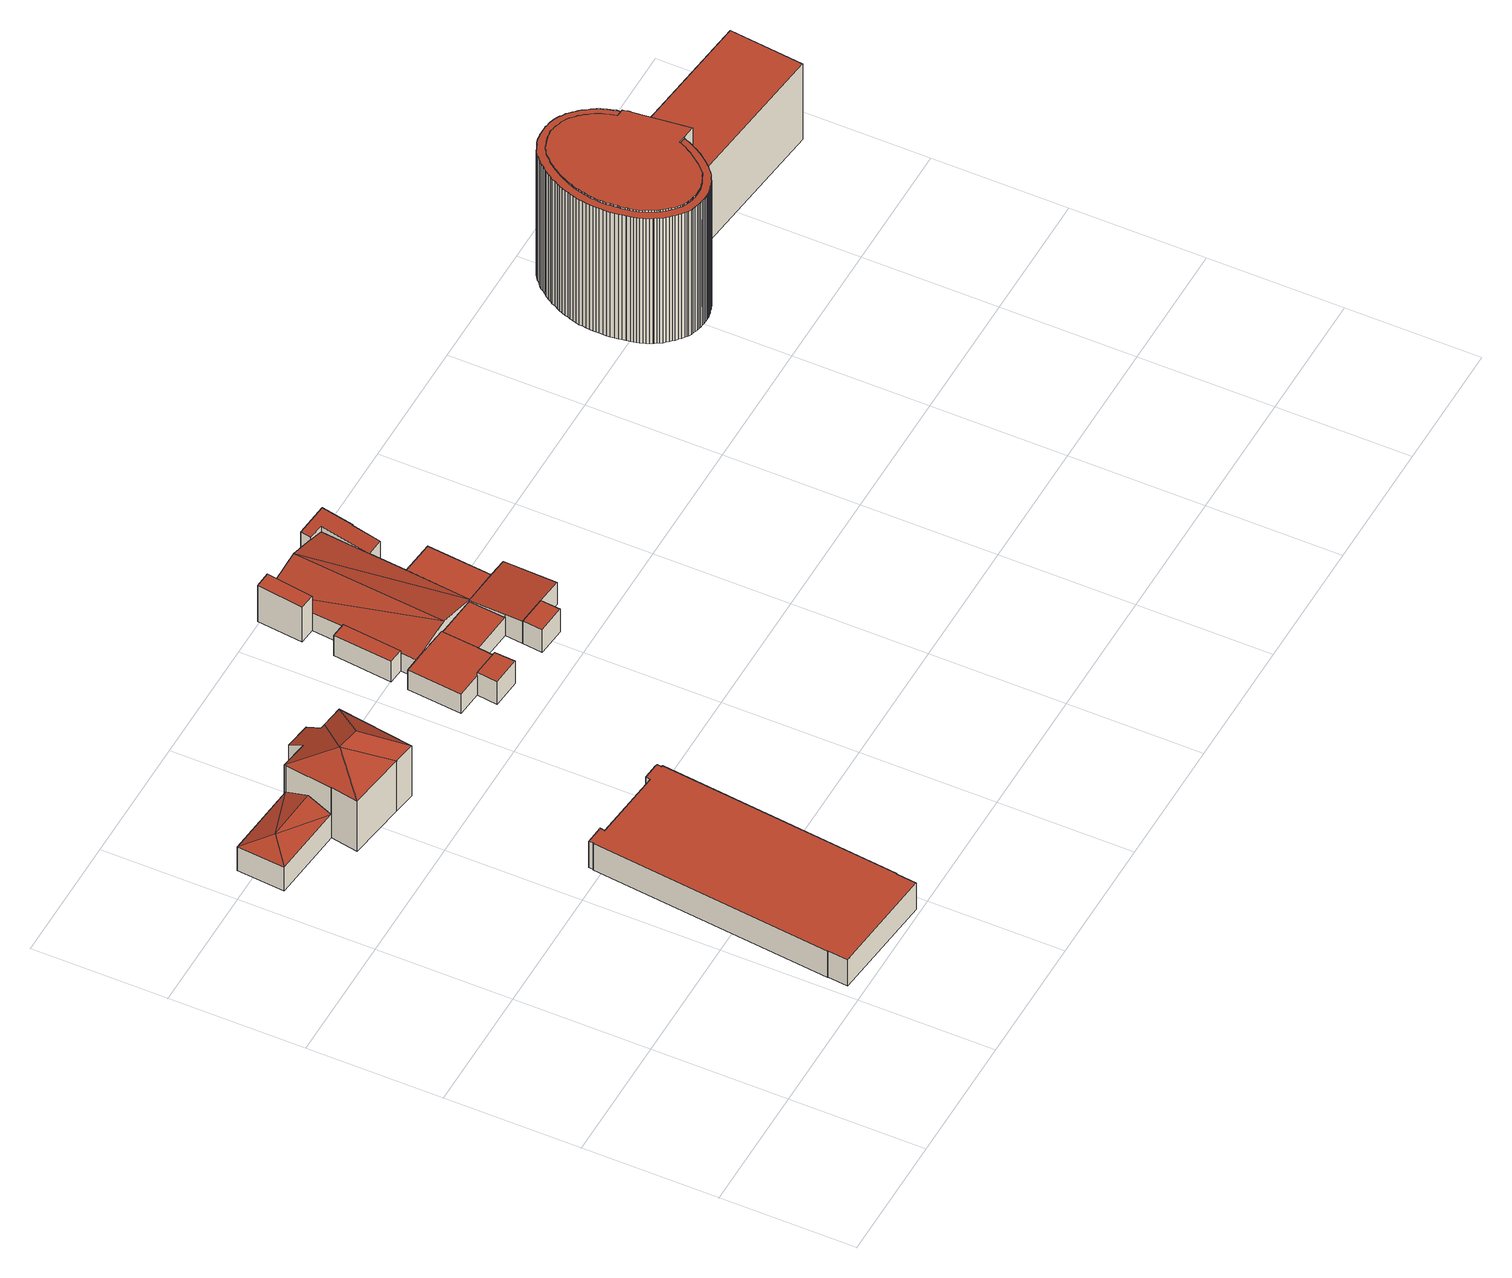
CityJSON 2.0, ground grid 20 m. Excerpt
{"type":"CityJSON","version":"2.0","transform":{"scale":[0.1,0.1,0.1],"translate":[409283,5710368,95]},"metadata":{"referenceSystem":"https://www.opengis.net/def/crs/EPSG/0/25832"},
"CityObjects":{
"building1":{"type":"Building","attributes":{"Gemeindeschluessel":"05978036","Geometrietyp2DReferenz":"3000","function":"31001_1000"},"children":["building1-1","building1-2"]},
"building1-1":{"type":"BuildingPart","attributes":{"roofType":"5000","measuredHeight":5.76},"parents":["building1"],"geometry":[{"type":"MultiSurface","lod":"2","boundaries":[[[0,1,2,3]],[[1,4,5,2]],[[4,6,7,5]],[[4,1,8]],[[8,0,9]],[[0,8,1]],[[6,8,9]],[[8,6,4]],[[3,2,5,7]],[[3,7,6,0]],[[0,6,9]]],"semantics":{"surfaces":[{"type":"WallSurface"},{"type":"RoofSurface"},{"type":"GroundSurface"},{"type":"ClosureSurface"}],"values":[0,0,0,1,1,1,1,1,2,3,3]}}]},
"building1-2":{"type":"BuildingPart","attributes":{"roofType":"3200","measuredHeight":12.38},"parents":["building1"],"geometry":[{"type":"MultiSurface","lod":"2","boundaries":[[[10,11,12,13]],[[11,14,15,12]],[[14,16,17,15]],[[16,18,19,17]],[[18,20,21,19]],[[20,22,23,21]],[[22,24,25,23]],[[24,26,0,3,25]],[[27,28,29,7,6]],[[28,30,31,29]],[[30,32,33,31]],[[32,10,13,33]],[[28,27,26,24,22,34]],[[18,16,35]],[[20,18,35,34]],[[22,20,34]],[[16,14,34,35]],[[14,11,10,32,30,28,34]],[[13,12,15,17,19,21,23,25,3,7,29,31,33]],[[6,9,0,26,27]],[[6,7,3,0]],[[6,0,9]]],"semantics":{"surfaces":[{"type":"WallSurface"},{"type":"RoofSurface"},{"type":"GroundSurface"},{"type":"ClosureSurface"}],"values":[0,0,0,0,0,0,0,0,0,0,0,0,1,1,1,1,1,1,2,0,3,3]}}]},
"building2":{"type":"Building","attributes":{"Gemeindeschluessel":"05978036","Geometrietyp2DReferenz":"3000","function":"31001_2461","roofType":"1000","measuredHeight":4.81},"geometry":[{"type":"MultiSurface","lod":"2","boundaries":[[[36,37,38,39]],[[37,40,41,38]],[[40,42,43,41]],[[42,44,45,43]],[[44,46,47,45]],[[46,48,49,47]],[[48,50,51,49]],[[50,52,53,51]],[[52,54,55,53]],[[54,56,57,55]],[[56,58,59,57]],[[58,60,61,59]],[[60,62,63,61]],[[62,64,65,63]],[[64,66,67,65]],[[66,68,69,67]],[[68,36,39,69]],[[68,66,64,62,60,58,56,54,52,50,48,46,44,42,40,37,36]],[[39,38,41,43,45,47,49,51,53,55,57,59,61,63,65,67,69]]],"semantics":{"surfaces":[{"type":"WallSurface"},{"type":"RoofSurface"},{"type":"GroundSurface"}],"values":[0,0,0,0,0,0,0,0,0,0,0,0,0,0,0,0,0,1,2]}}]},
"building3":{"type":"Building","attributes":{"Gemeindeschluessel":"05978036","Geometrietyp2DReferenz":"3000","function":"31001_3060"},"children":["building3-1","building3-2","building3-3","building3-4","building3-5","building3-6","building3-7","building3-8","building3-9","building3-10"]},
"building3-1":{"type":"BuildingPart","attributes":{"roofType":"2100","measuredHeight":3.78},"parents":["building3"],"geometry":[{"type":"MultiSurface","lod":"2","boundaries":[[[70,71,72,73,74]],[[75,76,77,78,79]],[[76,70,74,77]],[[76,75,71,70]],[[74,73,78,77]],[[79,72,71,75]],[[79,78,73,72]]],"semantics":{"surfaces":[{"type":"WallSurface"},{"type":"RoofSurface"},{"type":"GroundSurface"},{"type":"ClosureSurface"}],"values":[0,0,0,1,2,0,3]}}]},
"building3-2":{"type":"BuildingPart","attributes":{"roofType":"2100","measuredHeight":6.73},"parents":["building3"],"geometry":[{"type":"MultiSurface","lod":"2","boundaries":[[[80,81,82,83,84]],[[81,85,86,82]],[[85,87,88,89,86]],[[85,81,80,87]],[[89,83,82,86]],[[80,84,88,87]],[[84,83,89,88]]],"semantics":{"surfaces":[{"type":"WallSurface"},{"type":"RoofSurface"},{"type":"GroundSurface"},{"type":"ClosureSurface"}],"values":[0,0,0,1,2,0,3]}}]},
"building3-3":{"type":"BuildingPart","attributes":{"roofType":"1000","measuredHeight":3.32},"parents":["building3"],"geometry":[{"type":"MultiSurface","lod":"2","boundaries":[[[90,91,92,93]],[[90,94,95,91]],[[96,94,90,93]],[[92,91,95,97]],[[97,95,94,96]],[[93,92,97,96]]],"semantics":{"surfaces":[{"type":"WallSurface"},{"type":"RoofSurface"},{"type":"GroundSurface"},{"type":"ClosureSurface"}],"values":[0,0,1,2,3,3]}}]},
"building3-4":{"type":"BuildingPart","attributes":{"roofType":"1000","measuredHeight":3.57},"parents":["building3"],"geometry":[{"type":"MultiSurface","lod":"2","boundaries":[[[98,99,100,101]],[[99,102,103,100]],[[102,104,105,106,103]],[[107,108,109,110,111]],[[107,112,113,104,102,99,98,108]],[[109,101,100,103,106,114,110]],[[101,109,108,98]],[[113,105,104]],[[114,106,105,115]],[[115,105,113,112]],[[111,115,112,107]],[[111,110,114,115]]],"semantics":{"surfaces":[{"type":"WallSurface"},{"type":"RoofSurface"},{"type":"GroundSurface"},{"type":"ClosureSurface"}],"values":[0,0,0,0,1,2,3,0,3,3,0,3]}}]},
"building3-5":{"type":"BuildingPart","attributes":{"roofType":"2100","measuredHeight":4.52},"parents":["building3"],"geometry":[{"type":"MultiSurface","lod":"2","boundaries":[[[116,117,118,119,120,121]],[[117,122,123,118]],[[122,124,125,123]],[[124,126,127,125]],[[126,128,129,127]],[[128,130,131,129]],[[128,126,124,122,117,116,132,133,130]],[[131,134,119,118,123,125,127,129]],[[135,133,132]],[[134,131,130,133,135]],[[121,135,132,116]],[[120,119,134,135]],[[120,135,121]]],"semantics":{"surfaces":[{"type":"WallSurface"},{"type":"RoofSurface"},{"type":"GroundSurface"},{"type":"ClosureSurface"}],"values":[0,0,0,0,0,0,1,2,0,3,0,3,3]}}]},
"building3-6":{"type":"BuildingPart","attributes":{"roofType":"1000","measuredHeight":4.19},"parents":["building3"],"geometry":[{"type":"MultiSurface","lod":"2","boundaries":[[[136,137,138,109,108]],[[137,139,140,138]],[[139,141,98,101,140]],[[141,139,137,136]],[[109,138,140,101]],[[108,98,141,136]],[[108,109,101,98]]],"semantics":{"surfaces":[{"type":"WallSurface"},{"type":"RoofSurface"},{"type":"GroundSurface"},{"type":"ClosureSurface"}],"values":[0,0,0,1,2,0,3]}}]},
"building3-7":{"type":"BuildingPart","attributes":{"roofType":"3100","measuredHeight":4.87},"parents":["building3"],"geometry":[{"type":"MultiSurface","lod":"2","boundaries":[[[142,93,92,131,130]],[[105,79,78,106]],[[72,84,83,73]],[[88,120,119,89]],[[143,96,93,142,133,135,121]],[[144,96,143]],[[144,143,88]],[[88,84,72,79,105,113,144]],[[88,143,121,120]],[[131,92,97,145,114,106,78,73,83,89,119,134]],[[97,92,93,96]],[[106,114,115,105]],[[97,96,146,145]],[[115,114,145,146]],[[73,78,79,72]],[[89,83,84,88]],[[134,119,120,135]],[[130,133,142]],[[131,134,135,133,130]],[[120,121,135]],[[144,113,112,115,146,96]],[[112,113,105,115]]],"semantics":{"surfaces":[{"type":"WallSurface"},{"type":"RoofSurface"},{"type":"GroundSurface"},{"type":"ClosureSurface"}],"values":[0,0,0,0,1,1,1,1,0,2,3,3,3,3,3,3,3,0,3,3,0,3]}}]},
"building3-8":{"type":"BuildingPart","attributes":{"roofType":"2100","measuredHeight":4.08},"parents":["building3"],"geometry":[{"type":"MultiSurface","lod":"2","boundaries":[[[147,95,94]],[[147,148,149,95]],[[148,150,151,149]],[[150,152,153,151]],[[154,155,156,157,158]],[[154,152,150,148,147,159,155]],[[157,145,97,95,149,151,153,158]],[[159,146,156,155]],[[146,145,157,156]],[[94,96,146,159,147]],[[94,95,97,96]],[[96,97,145,146]],[[158,153,152,154]]],"semantics":{"surfaces":[{"type":"WallSurface"},{"type":"RoofSurface"},{"type":"GroundSurface"},{"type":"ClosureSurface"}],"values":[0,0,0,0,0,1,2,0,3,0,3,3,3]}}]},
"building3-9":{"type":"BuildingPart","attributes":{"roofType":"1000","measuredHeight":3.26},"parents":["building3"],"geometry":[{"type":"MultiSurface","lod":"2","boundaries":[[[156,111,110,157]],[[146,115,111,156]],[[157,110,114,145]],[[114,110,111,115]],[[114,115,146,145]],[[157,145,146,156]]],"semantics":{"surfaces":[{"type":"WallSurface"},{"type":"RoofSurface"},{"type":"GroundSurface"},{"type":"ClosureSurface"}],"values":[0,1,2,3,3,3]}}]},
"building3-10":{"type":"BuildingPart","attributes":{"roofType":"1000","measuredHeight":4.18},"parents":["building3"],"geometry":[{"type":"MultiSurface","lod":"2","boundaries":[[[160,161,162,153,152]],[[161,163,164,162]],[[163,165,154,158,164]],[[165,163,161,160]],[[153,162,164,158]],[[152,154,165,160]],[[152,153,158,154]]],"semantics":{"surfaces":[{"type":"WallSurface"},{"type":"RoofSurface"},{"type":"GroundSurface"},{"type":"ClosureSurface"}],"values":[0,0,0,1,2,0,3]}}]},
"building4":{"type":"Building","attributes":{"Gemeindeschluessel":"05978036","Geometrietyp2DReferenz":"3000","function":"31001_3010"},"children":["building4-1","building4-2","building4-3","building4-4"]},
"building4-1":{"type":"BuildingPart","attributes":{"roofType":"1000","measuredHeight":14.19},"parents":["building4"],"geometry":[{"type":"MultiSurface","lod":"2","boundaries":[[[166,167,168,169,170]],[[171,172,173,174,175]],[[172,176,177,173]],[[178,176,172,171,167,166,179,180]],[[181,182,170,169,174,173,177,183]],[[182,181,180,179]],[[170,182,179,166]],[[175,168,167,171]],[[175,174,169,168]],[[183,177,176,178]],[[181,183,178,180]]],"semantics":{"surfaces":[{"type":"WallSurface"},{"type":"RoofSurface"},{"type":"GroundSurface"},{"type":"ClosureSurface"}],"values":[0,0,0,1,2,3,3,0,3,3,3]}}]},
"building4-2":{"type":"BuildingPart","attributes":{"roofType":"1000","measuredHeight":14.09},"parents":["building4"],"geometry":[{"type":"MultiSurface","lod":"2","boundaries":[[[168,184,185,169]],[[184,186,187,185]],[[186,188,189,187]],[[188,175,174,189]],[[188,186,184,168,175]],[[174,169,185,187,189]],[[169,174,175,168]]],"semantics":{"surfaces":[{"type":"WallSurface"},{"type":"RoofSurface"},{"type":"GroundSurface"},{"type":"ClosureSurface"}],"values":[0,0,0,0,1,2,3]}}]},
"building4-3":{"type":"BuildingPart","attributes":{"roofType":"1000","measuredHeight":23.22},"parents":["building4"],"geometry":[{"type":"MultiSurface","lod":"2","boundaries":[[[190,191,192,193]],[[191,194,195,192]],[[194,196,197,195]],[[196,198,199,197]],[[198,200,201,199]],[[200,202,203,201]],[[202,204,205,203]],[[204,206,207,205]],[[206,208,209,207]],[[208,210,211,209]],[[210,212,213,211]],[[212,214,215,213]],[[214,216,217,215]],[[216,218,219,217]],[[218,220,221,219]],[[220,222,223,221]],[[222,224,225,223]],[[224,226,227,225]],[[226,228,229,227]],[[228,230,231,229]],[[230,232,233,231]],[[232,234,235,233]],[[234,236,237,235]],[[236,238,239,237]],[[238,240,241,239]],[[240,242,243,241]],[[242,244,245,243]],[[244,246,247,245]],[[246,248,249,247]],[[248,250,251,249]],[[250,252,253,251]],[[252,254,255,253]],[[254,256,257,255]],[[256,258,259,257]],[[258,260,261,259]],[[260,262,263,261]],[[262,264,265,263]],[[264,266,267,265]],[[266,268,269,267]],[[268,270,271,269]],[[270,272,273,271]],[[272,274,275,273]],[[274,276,277,275]],[[276,278,279,277]],[[278,280,281,279]],[[280,282,283,281]],[[282,284,285,283]],[[284,286,287,285]],[[286,288,289,287]],[[288,290,291,289]],[[290,292,293,291]],[[292,294,295,293]],[[294,296,297,295]],[[296,298,299,297]],[[298,300,301,299]],[[300,302,303,301]],[[302,304,305,303]],[[304,306,307,305]],[[306,308,309,307]],[[308,310,311,309]],[[310,312,313,311]],[[312,314,315,313]],[[314,316,317,315]],[[316,318,319,317]],[[318,320,321,319]],[[320,322,323,321]],[[322,324,325,323]],[[324,326,327,325]],[[326,328,329,327]],[[328,330,331,329]],[[330,332,333,331]],[[332,334,335,333]],[[334,336,337,335]],[[336,338,339,337]],[[338,340,341,339]],[[340,342,343,341]],[[342,344,345,343]],[[344,346,347,345]],[[346,348,349,347]],[[348,350,351,349]],[[350,352,353,351]],[[352,354,355,353]],[[354,356,357,355]],[[356,358,359,357]],[[358,360,361,359]],[[360,362,363,361]],[[362,364,365,363]],[[364,366,367,365]],[[366,368,369,367]],[[368,370,371,369]],[[370,372,373,371]],[[372,374,375,373]],[[374,376,377,375]],[[376,378,379,377]],[[378,380,381,379]],[[380,382,383,381]],[[382,384,385,383]],[[384,386,387,385]],[[386,388,389,387]],[[388,390,391,389]],[[390,392,393,391]],[[392,394,395,393]],[[394,396,397,395]],[[396,398,399,397]],[[398,400,401,399]],[[400,402,403,401]],[[402,404,405,403]],[[404,406,407,405]],[[406,408,409,407]],[[408,410,411,409]],[[410,412,413,411]],[[412,414,415,413]],[[414,416,417,415]],[[416,418,419,417]],[[418,420,421,419]],[[420,422,423,421]],[[422,424,425,423]],[[424,426,427,425]],[[426,428,429,427]],[[428,430,431,429]],[[430,432,433,431]],[[432,434,435,433]],[[434,436,437,435]],[[436,438,439,437]],[[438,440,441,439]],[[440,442,443,441]],[[442,444,445,443]],[[444,446,447,445]],[[446,448,449,447]],[[448,450,451,449]],[[450,452,453,451]],[[452,454,455,453]],[[454,456,457,455]],[[456,458,170,457]],[[459,460,461,462]],[[460,463,464,461]],[[463,190,193,464]],[[463,460,459,465,466,467,468,469,470,471,472,473,474,475,476,477,478,479,480,481,482,483,484,485,486,487,488,489,490,491,492,493,494,495,496,497,498,499,500,501,502,503,504,505,506,507,508,509,510,511,512,513,514,515,516,517,518,519,520,521,522,523,524,525,526,527,528,529,530,531,532,533,534,535,536,537,538,539,540,541,542,543,544,545,546,547,548,549,550,551,552,553,554,555,556,557,558,559,560,561,562,563,564,565,566,567,568,569,570,571,572,573,574,575,576,577,578,579,580,581,582,583,584,585,586,587,588,589,590,458,456,454,452,450,448,446,444,442,440,438,436,434,432,430,428,426,424,422,420,418,416,414,412,410,408,406,404,402,400,398,396,394,392,390,388,386,384,382,380,378,376,374,372,370,368,366,364,362,360,358,356,354,352,350,348,346,344,342,340,338,336,334,332,330,328,326,324,322,320,318,316,314,312,310,308,306,304,302,300,298,296,294,292,290,288,286,284,282,280,278,276,274,272,270,268,266,264,262,260,258,256,254,252,250,248,246,244,242,240,238,236,234,232,230,228,226,224,222,220,218,216,214,212,210,208,206,204,202,200,198,196,194,191,190]],[[193,192,195,197,199,201,203,205,207,209,211,213,215,217,219,221,223,225,227,229,231,233,235,237,239,241,243,245,247,249,251,253,255,257,259,261,263,265,267,269,271,273,275,277,279,281,283,285,287,289,291,293,295,297,299,301,303,305,307,309,311,313,315,317,319,321,323,325,327,329,331,333,335,337,339,341,343,345,347,349,351,353,355,357,359,361,363,365,367,369,371,373,375,377,379,381,383,385,387,389,391,393,395,397,399,401,403,405,407,409,411,413,415,417,419,421,423,425,427,429,431,433,435,437,439,441,443,445,447,449,451,453,455,457,170,591,592,593,594,595,596,597,598,599,600,601,602,603,604,605,606,607,608,609,610,611,612,613,614,615,616,617,618,619,620,621,622,623,624,625,626,627,628,629,630,631,632,633,634,635,636,637,638,639,640,641,642,643,644,645,646,647,648,649,650,651,652,653,654,655,656,657,658,659,660,661,662,663,664,665,666,667,668,669,670,671,672,673,674,675,676,677,678,679,680,681,682,683,684,685,686,687,688,689,690,691,692,693,694,695,696,697,698,699,700,701,702,703,704,705,706,707,708,709,710,711,712,713,714,715,716,462,461,464]],[[591,170,458,590]],[[592,591,590,589]],[[593,592,589,588]],[[594,593,588,587]],[[595,594,587,586]],[[596,595,586,585]],[[597,596,585,584]],[[598,597,584,583]],[[599,598,583,582]],[[600,599,582,581]],[[601,600,581,580]],[[602,601,580,579]],[[603,602,579,578]],[[604,603,578,577]],[[605,604,577,576]],[[606,605,576,575]],[[607,606,575,574]],[[608,607,574,573]],[[609,608,573,572]],[[610,609,572,571]],[[611,610,571,570]],[[612,611,570,569]],[[613,612,569,568]],[[614,613,568,567]],[[615,614,567,566]],[[616,615,566,565]],[[617,616,565,564]],[[618,617,564,563]],[[619,618,563,562]],[[620,619,562,561]],[[621,620,561,560]],[[622,621,560,559]],[[623,622,559,558]],[[624,623,558,557]],[[625,624,557,556]],[[626,625,556,555]],[[627,626,555,554]],[[628,627,554,553]],[[629,628,553,552]],[[630,629,552,551]],[[631,630,551,550]],[[632,631,550,549]],[[633,632,549,548]],[[634,633,548,547]],[[635,634,547,546]],[[636,635,546,545]],[[637,636,545,544]],[[638,637,544,543]],[[639,638,543,542]],[[640,639,542,541]],[[641,640,541,540]],[[642,641,540,539]],[[643,642,539,538]],[[644,643,538,537]],[[645,644,537,536]],[[646,645,536,535]],[[647,646,535,534]],[[648,647,534,533]],[[649,648,533,532]],[[650,649,532,531]],[[651,650,531,530]],[[652,651,530,529]],[[653,652,529,528]],[[654,653,528,527]],[[655,654,527,526]],[[656,655,526,525]],[[657,656,525,524]],[[658,657,524,523]],[[659,658,523,522]],[[660,659,522,521]],[[661,660,521,520]],[[662,661,520,519]],[[663,662,519,518]],[[664,663,518,517]],[[665,664,517,516]],[[666,665,516,515]],[[667,666,515,514]],[[668,667,514,513]],[[669,668,513,512]],[[670,669,512,511]],[[671,670,511,510]],[[672,671,510,509]],[[673,672,509,508]],[[674,673,508,507]],[[675,674,507,506]],[[676,675,506,505]],[[677,676,505,504]],[[678,677,504,503]],[[679,678,503,502]],[[680,679,502,501]],[[681,680,501,500]],[[682,681,500,499]],[[683,682,499,498]],[[684,683,498,497]],[[685,684,497,496]],[[686,685,496,495]],[[687,686,495,494]],[[688,687,494,493]],[[689,688,493,492]],[[690,689,492,491]],[[691,690,491,490]],[[692,691,490,489]],[[693,692,489,488]],[[694,693,488,487]],[[695,694,487,486]],[[696,695,486,485]],[[697,696,485,484]],[[698,697,484,483]],[[699,698,483,482]],[[700,699,482,481]],[[701,700,481,480]],[[702,701,480,479]],[[703,702,479,478]],[[704,703,478,477]],[[705,704,477,476]],[[706,705,476,475]],[[707,706,475,474]],[[708,707,474,473]],[[709,708,473,472]],[[710,709,472,471]],[[711,710,471,470]],[[712,711,470,469]],[[713,712,469,468]],[[714,713,468,467]],[[715,714,467,466]],[[716,715,466,465]],[[462,716,465,459]]],"semantics":{"surfaces":[{"type":"WallSurface"},{"type":"RoofSurface"},{"type":"GroundSurface"},{"type":"ClosureSurface"}],"values":[0,0,0,0,0,0,0,0,0,0,0,0,0,0,0,0,0,0,0,0,0,0,0,0,0,0,0,0,0,0,0,0,0,0,0,0,0,0,0,0,0,0,0,0,0,0,0,0,0,0,0,0,0,0,0,0,0,0,0,0,0,0,0,0,0,0,0,0,0,0,0,0,0,0,0,0,0,0,0,0,0,0,0,0,0,0,0,0,0,0,0,0,0,0,0,0,0,0,0,0,0,0,0,0,0,0,0,0,0,0,0,0,0,0,0,0,0,0,0,0,0,0,0,0,0,0,0,0,0,0,0,0,0,0,0,0,0,1,2,3,3,3,3,3,3,3,3,3,3,3,3,3,3,3,3,3,3,3,3,3,3,3,3,3,3,3,3,3,3,3,3,3,3,3,3,3,3,3,3,3,3,3,3,3,3,3,3,3,3,3,3,3,3,3,3,3,3,3,3,3,3,3,3,3,3,3,3,3,3,3,3,3,3,3,3,3,3,3,3,3,3,3,3,3,3,3,3,3,3,3,3,3,3,3,3,3,3,3,3,3,3,3,3,3,3,3,3,3,3,3,3,3,3,3,3,3,3,3,3,3,3,3,3,3,3,3]}}]},
"building4-4":{"type":"BuildingPart","attributes":{"roofType":"1000","measuredHeight":23.48},"parents":["building4"],"geometry":[{"type":"MultiSurface","lod":"2","boundaries":[[[717,718,459,462,177,176]],[[718,717,719,720,721,722,723,724,725,726,727,728,729,730,731,732,733,734,735,736,737,738,739,740,741,742,743,744,745,746,747,748,749,750,751,752,753,754,755,756,757,758,759,760,761,762,763,764,765,766,767,768,769,770,771,772,773,774,775,776,777,778,779,780,781,782,783,784,785,786,787,788,789,790,791,792,793,794,795,796,797,798,799,800,801,802,803,804,805,806,807,808,809,810,811,812,813,814,815,816,817,818,819,820,821,822,823,824,825,826,827,828,829,830,831,832,833,834,835,836,837,838,839,840,841,842,843,844,845,846,847,848]],[[716,715,714,713,712,711,710,709,708,707,706,705,704,703,702,701,700,699,698,697,696,695,694,693,692,691,690,689,688,687,686,685,684,683,682,681,680,679,678,677,676,675,674,673,672,671,670,669,668,667,666,665,664,663,662,661,660,659,658,657,656,655,654,653,652,651,650,649,648,647,646,645,644,643,642,641,640,639,638,637,636,635,634,633,632,631,630,629,628,627,626,625,624,623,622,621,620,619,618,617,616,615,614,613,612,611,610,609,608,607,606,605,604,603,602,601,600,599,598,597,596,595,594,593,592,591,170,182,181,183,177,462]],[[466,465,848,847]],[[466,715,716,465]],[[467,466,847,846]],[[467,714,715,466]],[[468,467,846,845]],[[468,713,714,467]],[[469,468,845,844]],[[469,712,713,468]],[[470,469,844,843]],[[470,711,712,469]],[[471,470,843,842]],[[471,710,711,470]],[[472,471,842,841]],[[472,709,710,471]],[[473,472,841,840]],[[473,708,709,472]],[[474,473,840,839]],[[474,707,708,473]],[[475,474,839,838]],[[475,706,707,474]],[[476,475,838,837]],[[476,705,706,475]],[[477,476,837,836]],[[477,704,705,476]],[[478,477,836,835]],[[478,703,704,477]],[[479,478,835,834]],[[479,702,703,478]],[[480,479,834,833]],[[480,701,702,479]],[[481,480,833,832]],[[481,700,701,480]],[[482,481,832,831]],[[482,699,700,481]],[[483,482,831,830]],[[483,698,699,482]],[[484,483,830,829]],[[484,697,698,483]],[[485,484,829,828]],[[485,696,697,484]],[[486,485,828,827]],[[486,695,696,485]],[[487,486,827,826]],[[487,694,695,486]],[[488,487,826,825]],[[488,693,694,487]],[[489,488,825,824]],[[489,692,693,488]],[[490,489,824,823]],[[490,691,692,489]],[[491,490,823,822]],[[491,690,691,490]],[[492,491,822,821]],[[492,689,690,491]],[[493,492,821,820]],[[493,688,689,492]],[[494,493,820,819]],[[494,687,688,493]],[[495,494,819,818]],[[495,686,687,494]],[[496,495,818,817]],[[496,685,686,495]],[[497,496,817,816]],[[497,684,685,496]],[[498,497,816,815]],[[498,683,684,497]],[[499,498,815,814]],[[499,682,683,498]],[[500,499,814,813]],[[500,681,682,499]],[[501,500,813,812]],[[501,680,681,500]],[[502,501,812,811]],[[502,679,680,501]],[[503,502,811,810]],[[503,678,679,502]],[[504,503,810,809]],[[504,677,678,503]],[[505,504,809,808]],[[505,676,677,504]],[[506,505,808,807]],[[506,675,676,505]],[[507,506,807,806]],[[507,674,675,506]],[[508,507,806,805]],[[508,673,674,507]],[[509,508,805,804]],[[509,672,673,508]],[[510,509,804,803]],[[510,671,672,509]],[[511,510,803,802]],[[511,670,671,510]],[[512,511,802,801]],[[512,669,670,511]],[[513,512,801,800]],[[513,668,669,512]],[[514,513,800,799]],[[514,667,668,513]],[[515,514,799,798]],[[515,666,667,514]],[[516,515,798,797]],[[516,665,666,515]],[[517,516,797,796]],[[517,664,665,516]],[[518,517,796,795]],[[518,663,664,517]],[[519,518,795,794]],[[519,662,663,518]],[[520,519,794,793]],[[520,661,662,519]],[[521,520,793,792]],[[521,660,661,520]],[[522,521,792,791]],[[522,659,660,521]],[[523,522,791,790]],[[523,658,659,522]],[[524,523,790,789]],[[524,657,658,523]],[[525,524,789,788]],[[525,656,657,524]],[[526,525,788,787]],[[526,655,656,525]],[[527,526,787,786]],[[527,654,655,526]],[[528,527,786,785]],[[528,653,654,527]],[[529,528,785,784]],[[529,652,653,528]],[[530,529,784,783]],[[530,651,652,529]],[[531,530,783,782]],[[531,650,651,530]],[[532,531,782,781]],[[532,649,650,531]],[[533,532,781,780]],[[533,648,649,532]],[[534,533,780,779]],[[534,647,648,533]],[[535,534,779,778]],[[535,646,647,534]],[[536,535,778,777]],[[536,645,646,535]],[[537,536,777,776]],[[537,644,645,536]],[[538,537,776,775]],[[538,643,644,537]],[[539,538,775,774]],[[539,642,643,538]],[[540,539,774,773]],[[540,641,642,539]],[[541,540,773,772]],[[541,640,641,540]],[[542,541,772,771]],[[542,639,640,541]],[[543,542,771,770]],[[543,638,639,542]],[[544,543,770,769]],[[544,637,638,543]],[[545,544,769,768]],[[545,636,637,544]],[[546,545,768,767]],[[546,635,636,545]],[[547,546,767,766]],[[547,634,635,546]],[[548,547,766,765]],[[548,633,634,547]],[[549,548,765,764]],[[549,632,633,548]],[[550,549,764,763]],[[550,631,632,549]],[[551,550,763,762]],[[551,630,631,550]],[[552,551,762,761]],[[552,629,630,551]],[[553,552,761,760]],[[553,628,629,552]],[[554,553,760,759]],[[554,627,628,553]],[[555,554,759,758]],[[555,626,627,554]],[[556,555,758,757]],[[556,625,626,555]],[[557,556,757,756]],[[557,624,625,556]],[[558,557,756,755]],[[558,623,624,557]],[[559,558,755,754]],[[559,622,623,558]],[[560,559,754,753]],[[560,621,622,559]],[[561,560,753,752]],[[561,620,621,560]],[[562,561,752,751]],[[562,619,620,561]],[[563,562,751,750]],[[563,618,619,562]],[[564,563,750,749]],[[564,617,618,563]],[[565,564,749,748]],[[565,616,617,564]],[[566,565,748,747]],[[566,615,616,565]],[[567,566,747,746]],[[567,614,615,566]],[[568,567,746,745]],[[568,613,614,567]],[[569,568,745,744]],[[569,612,613,568]],[[570,569,744,743]],[[570,611,612,569]],[[571,570,743,742]],[[571,610,611,570]],[[572,571,742,741]],[[572,609,610,571]],[[573,572,741,740]],[[573,608,609,572]],[[574,573,740,739]],[[574,607,608,573]],[[575,574,739,738]],[[575,606,607,574]],[[576,575,738,737]],[[576,605,606,575]],[[577,576,737,736]],[[577,604,605,576]],[[578,577,736,735]],[[578,603,604,577]],[[579,578,735,734]],[[579,602,603,578]],[[580,579,734,733]],[[580,601,602,579]],[[581,580,733,732]],[[581,600,601,580]],[[582,581,732,731]],[[582,599,600,581]],[[583,582,731,730]],[[583,598,599,582]],[[584,583,730,729]],[[584,597,598,583]],[[585,584,729,728]],[[585,596,597,584]],[[586,585,728,727]],[[586,595,596,585]],[[587,586,727,726]],[[587,594,595,586]],[[588,587,726,725]],[[588,593,594,587]],[[589,588,725,724]],[[589,592,593,588]],[[590,589,724,723]],[[590,591,592,589]],[[458,590,723,722]],[[458,166,170,591,590]],[[179,166,458,722,721]],[[179,182,170,166]],[[180,179,721,720]],[[180,181,182,179]],[[178,180,720,719]],[[178,183,181,180]],[[176,178,719,717]],[[176,177,183,178]],[[465,459,718,848]],[[465,716,462,459]]],"semantics":{"surfaces":[{"type":"WallSurface"},{"type":"RoofSurface"},{"type":"GroundSurface"},{"type":"ClosureSurface"}],"values":[0,1,2,0,3,0,3,0,3,0,3,0,3,0,3,0,3,0,3,0,3,0,3,0,3,0,3,0,3,0,3,0,3,0,3,0,3,0,3,0,3,0,3,0,3,0,3,0,3,0,3,0,3,0,3,0,3,0,3,0,3,0,3,0,3,0,3,0,3,0,3,0,3,0,3,0,3,0,3,0,3,0,3,0,3,0,3,0,3,0,3,0,3,0,3,0,3,0,3,0,3,0,3,0,3,0,3,0,3,0,3,0,3,0,3,0,3,0,3,0,3,0,3,0,3,0,3,0,3,0,3,0,3,0,3,0,3,0,3,0,3,0,3,0,3,0,3,0,3,0,3,0,3,0,3,0,3,0,3,0,3,0,3,0,3,0,3,0,3,0,3,0,3,0,3,0,3,0,3,0,3,0,3,0,3,0,3,0,3,0,3,0,3,0,3,0,3,0,3,0,3,0,3,0,3,0,3,0,3,0,3,0,3,0,3,0,3,0,3,0,3,0,3,0,3,0,3,0,3,0,3,0,3,0,3,0,3,0,3,0,3,0,3,0,3,0,3,0,3,0,3,0,3,0,3,0,3,0,3,0,3,0,3,0,3]}}]}
},
"vertices":[
[119,724,92],[6,735,92],[6,735,48],[119,724,48],[12,806,92],[12,806,48],[129,795,92],[129,795,48],[43,767,106],[124,760,106],
[214,808,128],[211,785,140],[211,785,48],[214,808,48],[219,784,140],[219,784,48],[251,779,141],[251,779,48],[234,665,141],[234,665,48],[201,670,141],[201,670,48],[113,683,141],[113,683,48],[120,724,141],[120,724,48],[119,724,141],[129,795,141],[129,797,141],[129,797,48],[171,791,141],[171,791,48],[175,814,128],[175,814,48],[164,734,172],[199,728,172],
[410,397,69],[409,390,69],[409,390,20],[410,397,20],[411,390,69],[411,390,20],[374,31,69],[374,31,20],[373,31,69],[373,31,20],[370,1,69],[370,1,20],[206,18,69],[206,18,20],[209,48,69],[209,48,20],[208,48,69],[208,48,20],[245,407,69],[245,407,20],[246,407,69],[246,407,20],[246,414,69],[246,414,20],[274,411,69],[274,411,20],[273,404,69],[273,404,20],[382,393,69],[382,393,20],[383,400,69],[383,400,20],[406,398,69],[406,398,20],
[418,871,82],[442,869,81],[442,869,77],[442,869,44],[418,871,44],[433,781,81],[409,783,82],[409,783,44],[433,781,44],[433,781,77],
[446,916,108],[422,919,108],[422,919,44],[446,916,44],[446,916,77],[429,987,111],[429,987,44],[453,985,111],[453,985,77],[453,985,44],
[621,837,77],[621,837,44],[570,842,44],[570,842,77],[612,739,77],[612,739,44],[560,744,77],[560,744,44],
[438,673,80],[399,676,80],[399,676,44],[438,673,44],[407,758,80],[407,758,44],[431,756,80],[431,756,77],[431,756,44],[484,695,80],[481,669,80],[481,669,44],[484,695,44],[484,695,77],[489,750,80],[442,755,80],[489,750,44],[489,750,77],
[558,975,87],[559,990,89],[559,990,44],[558,975,44],[558,975,77],[558,975,83],[611,985,89],[611,985,44],[607,939,83],[607,939,44],[606,939,83],[606,939,44],[602,896,76],[602,896,44],[575,898,76],[575,898,44],[582,972,87],[575,901,77],[582,972,44],[582,972,77],
[481,669,86],[479,638,86],[479,638,44],[435,642,86],[435,642,44],[438,673,86],
[575,898,77],[517,979,93],[496,750,93],[556,744,44],[556,744,77],
[612,739,79],[639,736,79],[639,736,44],[631,654,85],[631,654,44],[592,658,85],[592,658,44],[548,662,85],[551,689,83],[551,689,77],[551,689,44],[548,662,44],[556,744,79],
[592,658,86],[589,628,86],[589,628,44],[545,632,86],[545,632,44],[548,662,86],
[1295,894,149],[1323,890,149],[1323,890,148],[1323,890,7],[1295,894,7],[1312,792,149],[1312,797,149],[1312,797,7],[1312,792,7],[1312,792,148],[1307,798,149],[1307,798,7],[1297,880,149],[1295,892,149],[1297,886,149],[1297,886,7],[1295,892,7],[1297,880,7],
[1325,903,148],[1325,903,7],[1568,875,148],[1568,875,7],[1556,764,148],[1556,764,7],
[1283,788,239],[1280,783,239],[1280,783,7],[1283,788,7],[1278,779,239],[1278,779,7],[1276,775,239],[1276,775,7],[1275,774,239],[1275,774,7],[1272,769,239],[1272,769,7],[1269,765,239],[1269,765,7],[1266,761,239],[1266,761,7],[1263,757,239],[1263,757,7],[1262,756,239],[1262,756,7],[1259,753,239],[1259,753,7],[1256,749,239],[1256,749,7],[1252,746,239],[1252,746,7],[1250,744,239],[1250,744,7],[1248,742,239],[1248,742,7],[1245,740,239],[1245,740,7],[1242,738,239],[1242,738,7],[1238,736,239],[1238,736,7],[1235,734,239],[1235,734,7],[1232,733,239],[1232,733,7],[1229,732,239],[1229,732,7],[1225,731,239],[1225,731,7],[1222,730,239],[1222,730,7],[1218,729,239],[1218,729,7],[1214,728,239],[1214,728,7],[1212,728,239],[1212,728,7],[1210,728,239],[1210,728,7],[1206,728,239],[1206,728,7],[1202,728,239],[1202,728,7],[1198,729,239],[1198,729,7],[1194,729,239],[1194,729,7],[1191,730,239],[1191,730,7],[1188,731,239],[1188,731,7],[1184,732,239],[1184,732,7],[1180,733,239],[1180,733,7],[1177,734,239],[1177,734,7],[1173,736,239],[1173,736,7],[1171,737,239],[1171,737,7],[1169,739,239],[1169,739,7],[1165,742,239],[1165,742,7],[1162,745,239],[1162,745,7],[1158,748,239],[1158,748,7],[1156,751,239],[1156,751,7],[1153,754,239],[1153,754,7],[1150,757,239],[1150,757,7],[1147,760,239],[1147,760,7],[1145,764,239],[1145,764,7],[1143,767,239],[1143,767,7],[1141,770,239],[1141,770,7],[1140,771,239],[1140,771,7],[1138,775,239],[1138,775,7],[1136,779,239],[1136,779,7],[1135,783,239],[1135,783,7],[1133,787,239],[1133,787,7],[1132,791,239],[1132,791,7],[1131,795,239],[1131,795,7],[1130,799,239],[1130,799,7],[1129,804,239],[1129,804,7],[1129,805,239],[1129,805,7],[1128,810,239],[1128,810,7],[1127,815,239],[1127,815,7],[1126,820,239],[1126,820,7],[1125,826,239],[1125,826,7],[1125,831,239],[1125,831,7],[1125,836,239],[1125,836,7],[1125,842,239],[1125,842,7],[1125,846,239],[1125,846,7],[1125,851,239],[1125,851,7],[1125,856,239],[1125,856,7],[1126,861,239],[1126,861,7],[1127,867,239],[1127,867,7],[1127,872,239],[1127,872,7],[1128,877,239],[1128,877,7],[1130,882,239],[1130,882,7],[1131,887,239],[1131,887,7],[1133,891,239],[1133,891,7],[1134,896,239],[1134,896,7],[1136,901,239],[1136,901,7],[1138,906,239],[1138,906,7],[1140,910,239],[1140,910,7],[1143,915,239],[1143,915,7],[1145,920,239],[1145,920,7],[1148,924,239],[1148,924,7],[1150,928,239],[1150,928,7],[1153,933,239],[1153,933,7],[1157,937,239],[1157,937,7],[1160,941,239],[1160,941,7],[1163,945,239],[1163,945,7],[1166,949,239],[1166,949,7],[1170,952,239],[1170,952,7],[1174,956,239],[1174,956,7],[1175,957,239],[1175,957,7],[1179,960,239],[1179,960,7],[1182,962,239],[1182,962,7],[1185,963,239],[1185,963,7],[1189,965,239],[1189,965,7],[1192,966,239],[1192,966,7],[1195,968,239],[1195,968,7],[1198,969,239],[1198,969,7],[1202,970,239],[1202,970,7],[1206,970,239],[1206,970,7],[1210,971,239],[1210,971,7],[1212,971,239],[1212,971,7],[1214,971,239],[1214,971,7],[1218,971,239],[1218,971,7],[1222,971,239],[1222,971,7],[1226,971,239],[1226,971,7],[1229,970,239],[1229,970,7],[1233,970,239],[1233,970,7],[1236,969,239],[1236,969,7],[1240,968,239],[1240,968,7],[1243,967,239],[1243,967,7],[1247,965,239],[1247,965,7],[1251,963,239],[1251,963,7],[1252,962,239],[1252,962,7],[1255,960,239],[1255,960,7],[1259,958,239],[1259,958,7],[1262,955,239],[1262,955,7],[1265,952,239],[1265,952,7],[1268,949,239],[1268,949,7],[1271,946,239],[1271,946,7],[1274,943,239],[1274,943,7],[1276,939,239],[1276,939,7],[1279,935,239],[1279,935,7],[1281,933,239],[1281,933,7],[1282,930,239],[1282,930,7],[1285,926,239],[1285,926,7],[1287,922,239],[1287,922,7],[1288,918,239],[1288,918,7],[1290,914,239],[1290,914,7],[1291,910,239],[1291,910,7],[1292,906,239],[1292,906,7],[1294,902,239],[1294,902,7],[1294,897,239],[1294,897,7],[1295,894,239],[1288,800,239],[1287,797,239],[1287,797,7],[1288,800,7],[1285,792,239],[1285,792,7],[1276,802,239],[1276,800,239],[1274,796,239],[1272,791,239],[1269,787,239],[1267,783,239],[1266,781,239],[1263,777,239],[1260,773,239],[1257,769,239],[1254,765,239],[1251,761,239],[1248,758,239],[1245,755,239],[1243,753,239],[1240,750,239],[1236,748,239],[1233,747,239],[1230,745,239],[1228,744,239],[1225,743,239],[1221,742,239],[1218,741,239],[1214,740,239],[1211,740,239],[1207,740,239],[1203,740,239],[1200,740,239],[1196,741,239],[1193,741,239],[1190,742,239],[1187,743,239],[1184,744,239],[1180,746,239],[1177,747,239],[1175,749,239],[1172,752,239],[1169,754,239],[1166,757,239],[1163,760,239],[1160,763,239],[1158,766,239],[1156,768,239],[1155,770,239],[1153,772,239],[1152,775,239],[1150,778,239],[1148,782,239],[1146,786,239],[1145,789,239],[1143,793,239],[1142,797,239],[1141,801,239],[1140,805,239],[1140,808,239],[1139,811,239],[1138,817,239],[1138,822,239],[1137,827,239],[1137,832,239],[1136,837,239],[1136,842,239],[1136,846,239],[1136,849,239],[1137,855,239],[1137,860,239],[1138,865,239],[1139,870,239],[1140,875,239],[1141,880,239],[1142,883,239],[1143,887,239],[1145,892,239],[1147,897,239],[1149,901,239],[1151,905,239],[1153,910,239],[1155,914,239],[1158,918,239],[1160,921,239],[1162,925,239],[1165,929,239],[1168,933,239],[1171,937,239],[1175,940,239],[1178,944,239],[1181,947,239],[1184,949,239],[1187,951,239],[1190,953,239],[1193,954,239],[1196,955,239],[1199,956,239],[1202,957,239],[1206,958,239],[1209,959,239],[1213,959,239],[1217,960,239],[1220,960,239],[1224,959,239],[1227,959,239],[1230,958,239],[1233,957,239],[1236,956,239],[1240,955,239],[1243,954,239],[1246,952,239],[1247,952,239],[1251,949,239],[1254,946,239],[1257,943,239],[1260,941,239],[1262,938,239],[1265,935,239],[1267,931,239],[1270,928,239],[1271,926,239],[1273,923,239],[1275,919,239],[1277,915,239],[1278,912,239],[1279,908,239],[1281,904,239],[1282,900,239],[1283,896,239],[1283,895,239],[1283,895,7],[1283,896,7],[1282,900,7],[1281,904,7],[1279,908,7],[1278,912,7],[1277,915,7],[1275,919,7],[1273,923,7],[1271,926,7],[1270,928,7],[1267,931,7],[1265,935,7],[1262,938,7],[1260,941,7],[1257,943,7],[1254,946,7],[1251,949,7],[1247,952,7],[1246,952,7],[1243,954,7],[1240,955,7],[1236,956,7],[1233,957,7],[1230,958,7],[1227,959,7],[1224,959,7],[1220,960,7],[1217,960,7],[1213,959,7],[1209,959,7],[1206,958,7],[1202,957,7],[1199,956,7],[1196,955,7],[1193,954,7],[1190,953,7],[1187,951,7],[1184,949,7],[1181,947,7],[1178,944,7],[1175,940,7],[1171,937,7],[1168,933,7],[1165,929,7],[1162,925,7],[1160,921,7],[1158,918,7],[1155,914,7],[1153,910,7],[1151,905,7],[1149,901,7],[1147,897,7],[1145,892,7],[1143,887,7],[1142,883,7],[1141,880,7],[1140,875,7],[1139,870,7],[1138,865,7],[1137,860,7],[1137,855,7],[1136,849,7],[1136,846,7],[1136,842,7],[1136,837,7],[1137,832,7],[1137,827,7],[1138,822,7],[1138,817,7],[1139,811,7],[1140,808,7],[1140,805,7],[1141,801,7],[1142,797,7],[1143,793,7],[1145,789,7],[1146,786,7],[1148,782,7],[1150,778,7],[1152,775,7],[1153,772,7],[1155,770,7],[1156,768,7],[1158,766,7],[1160,763,7],[1163,760,7],[1166,757,7],[1169,754,7],[1172,752,7],[1175,749,7],[1177,747,7],[1180,746,7],[1184,744,7],[1187,743,7],[1190,742,7],[1193,741,7],[1196,741,7],[1200,740,7],[1203,740,7],[1207,740,7],[1211,740,7],[1214,740,7],[1218,741,7],[1221,742,7],[1225,743,7],[1228,744,7],[1230,745,7],[1233,747,7],[1236,748,7],[1240,750,7],[1243,753,7],[1245,755,7],[1248,758,7],[1251,761,7],[1254,765,7],[1257,769,7],[1260,773,7],[1263,777,7],[1266,781,7],[1267,783,7],[1269,787,7],[1272,791,7],[1274,796,7],[1276,800,7],[1276,802,7],
[1307,798,242],[1288,800,242],[1297,880,242],[1297,886,242],[1295,892,242],[1295,894,242],[1283,895,242],[1283,896,242],[1282,900,242],[1281,904,242],[1279,908,242],[1278,912,242],[1277,915,242],[1275,919,242],[1273,923,242],[1271,926,242],[1270,928,242],[1267,931,242],[1265,935,242],[1262,938,242],[1260,941,242],[1257,943,242],[1254,946,242],[1251,949,242],[1247,952,242],[1246,952,242],[1243,954,242],[1240,955,242],[1236,956,242],[1233,957,242],[1230,958,242],[1227,959,242],[1224,959,242],[1220,960,242],[1217,960,242],[1213,959,242],[1209,959,242],[1206,958,242],[1202,957,242],[1199,956,242],[1196,955,242],[1193,954,242],[1190,953,242],[1187,951,242],[1184,949,242],[1181,947,242],[1178,944,242],[1175,940,242],[1171,937,242],[1168,933,242],[1165,929,242],[1162,925,242],[1160,921,242],[1158,918,242],[1155,914,242],[1153,910,242],[1151,905,242],[1149,901,242],[1147,897,242],[1145,892,242],[1143,887,242],[1142,883,242],[1141,880,242],[1140,875,242],[1139,870,242],[1138,865,242],[1137,860,242],[1137,855,242],[1136,849,242],[1136,846,242],[1136,842,242],[1136,837,242],[1137,832,242],[1137,827,242],[1138,822,242],[1138,817,242],[1139,811,242],[1140,808,242],[1140,805,242],[1141,801,242],[1142,797,242],[1143,793,242],[1145,789,242],[1146,786,242],[1148,782,242],[1150,778,242],[1152,775,242],[1153,772,242],[1155,770,242],[1156,768,242],[1158,766,242],[1160,763,242],[1163,760,242],[1166,757,242],[1169,754,242],[1172,752,242],[1175,749,242],[1177,747,242],[1180,746,242],[1184,744,242],[1187,743,242],[1190,742,242],[1193,741,242],[1196,741,242],[1200,740,242],[1203,740,242],[1207,740,242],[1211,740,242],[1214,740,242],[1218,741,242],[1221,742,242],[1225,743,242],[1228,744,242],[1230,745,242],[1233,747,242],[1236,748,242],[1240,750,242],[1243,753,242],[1245,755,242],[1248,758,242],[1251,761,242],[1254,765,242],[1257,769,242],[1260,773,242],[1263,777,242],[1266,781,242],[1267,783,242],[1269,787,242],[1272,791,242],[1274,796,242],[1276,800,242],[1276,802,242]
]}
